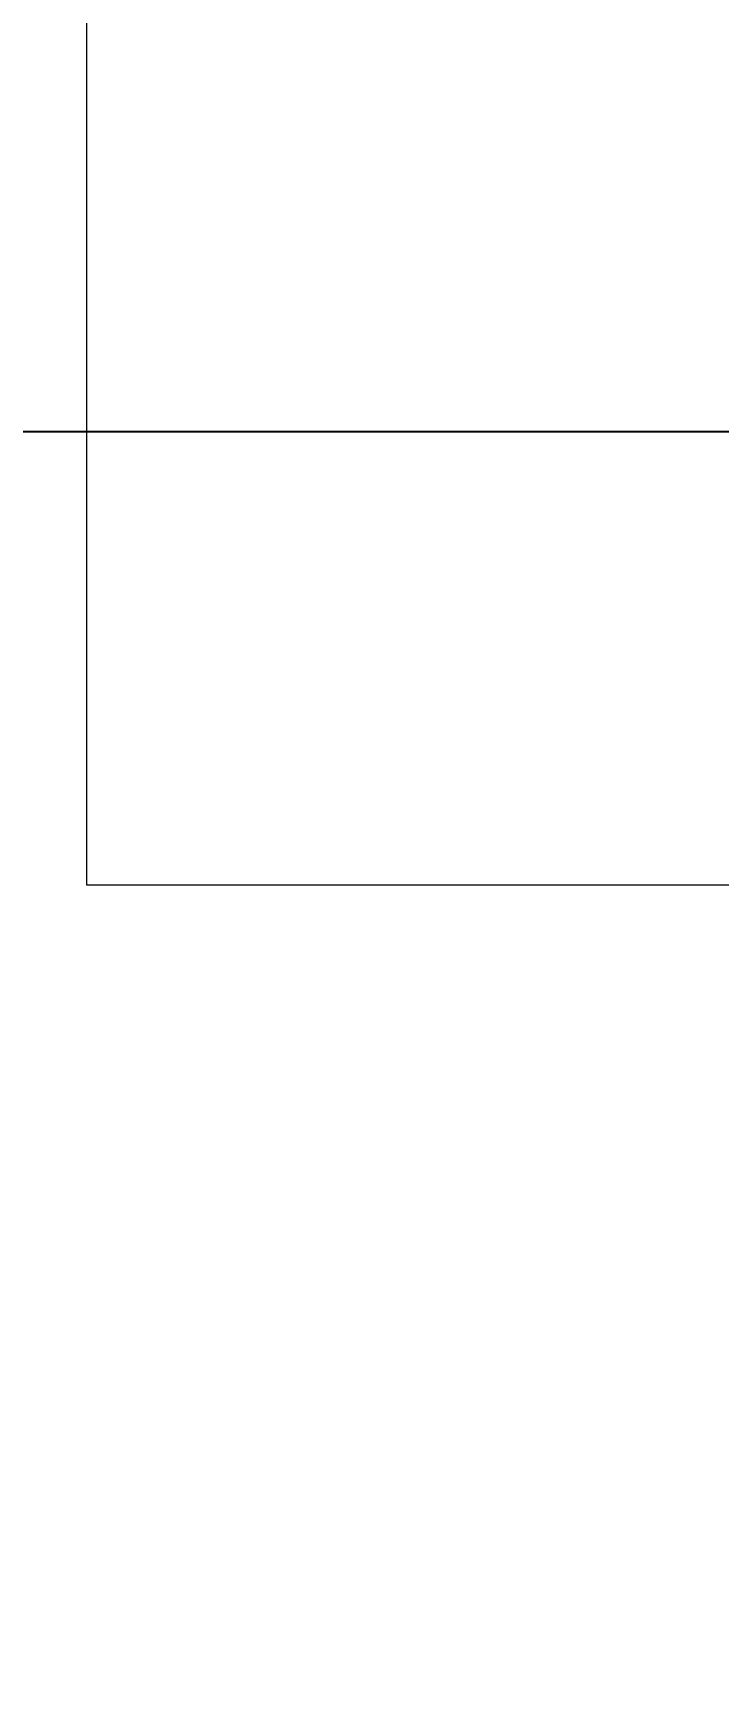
# Model space of a CAD drawing. Header units: inches. Extents: x -12418 to 183584, y -29325 to 19878.
# Drawn here: x 43313.7 to 43479.8, y -4503.8 to -4103.5 of the extents above; entities that cross this region are included whole.
import ezdxf
from ezdxf import colors
from ezdxf.entities.mleader import LeaderData, LeaderLine
from ezdxf.math import Vec2, Vec3

# ---------------------------------------------------------------- set-up
doc = ezdxf.new("R2010")
doc.units = ezdxf.units.IN
doc.header["$LTSCALE"] = 25
doc.header["$MEASUREMENT"] = 0
doc.linetypes.add('DASHDOT', pattern=[25.4, 12.7, -6.35, 0, -6.35])
doc.layers.get('0').update_dxf_attribs({"color": 8})
doc.layers.add('00-Ground Floor$0$False Ceiling', color=251, linetype='Continuous')
for name, color, linetype, lineweight in [('00-Ground Floor$0$LOADING', 253, 'Continuous', 5), ('00-Ground Floor$0$NEW Wall', 166, 'Continuous', 5), ('E-LITE-CLNG-CNDT', 6, 'DASHDOT', 35), ('E-LITE-TEXT', 6, 'Continuous', 25)]:
    doc.layers.add(name, color=color, linetype=linetype, lineweight=lineweight)
doc.styles.add('DC_Elc_Romans', font='elc_romans.shx', dxfattribs={"width": 0.7})

# ---------------------------------------------------------------- blocks, each defined once
blk = doc.blocks.new('*X143')
at = {"color": 0}
for p, q in [((13, 1), (13, 1)), ((13, 1), (13, 1)), ((13, 1), (13, 1)), ((13, 1), (13, 1)), ((13, 1), (13, 1)), ((13, 1), (13, 1)), ((13, 1), (13, 1)), ((13, 1), (13, 1)), ((13, 1), (13, 1)), ((13, 1), (13, 1)), ((13, 1), (13, 1)), ((13, 1), (13, 1)), ((13, 1), (13, 1)), ((13, 1), (13, 1)), ((13, 1), (13, 1)), ((13, 1), (14, 1)), ((13, 1), (14, 1)), ((13, 1), (14, 1)), ((13, 1), (13, 1)), ((13, 1), (13, 1)), ((13, 1), (13, 1)), ((13, 1), (13, 1)), ((13, 1), (13, 1)), ((13, 1), (13, 1)), ((13, 1), (13, 1)), ((13, 1), (13, 1)), ((13, 1), (13, 1)), ((13, 1), (13, 1)), ((13, 1), (13, 1)), ((13, 1), (13, 1)), ((13, 1), (13, 1)), ((13, 1), (13, 1)), ((13, 1), (13, 1)), ((13, 1), (13, 1)), ((13, 1), (13, 1)), ((13, 1), (13, 1)), ((13, 1), (13, 1)), ((13, 1), (13, 1)), ((13, 1), (13, 1)), ((13, 1), (13, 1)), ((13, 1), (13, 1)), ((13, 1), (13, 1)), ((13, 1), (13, 1)), ((13, 1), (13, 1)), ((13, 1), (13, 1)), ((13, 1), (13, 1)), ((13, 1), (13, 1)), ((13, 1), (13, 1)), ((13, 1), (13, 1)), ((13, 1), (13, 1)), ((13, 1), (13, 1)), ((13, 1), (13, 1)), ((13, 1), (13, 1)), ((13, 1), (13, 1)), ((13, 1), (13, 1)), ((13, 1), (13, 1)), ((13, 1), (13, 1)), ((13, 1), (13, 1)), ((13, 1), (13, 1)), ((13, 1), (13, 1)), ((13, 1), (13, 1)), ((13, 1), (13, 1)), ((13, 1), (13, 1)), ((13, 1), (13, 1)), ((13, 1), (13, 1)), ((13, 1), (13, 1)), ((13, 1), (13, 1)), ((13, 1), (13, 1)), ((13, 1), (13, 1)), ((13, 1), (13, 1)), ((13, 1), (13, 1)), ((13, 1), (13, 1)), ((13, 1), (13, 1)), ((13, 1), (13, 1)), ((13, 1), (13, 1)), ((13, 1), (13, 1)), ((13, 1), (13, 1)), ((13, 1), (13, 1)), ((13, 1), (13, 1)), ((13, 1), (13, 1)), ((13, 1), (13, 1)), ((13, 1), (13, 1)), ((13, 1), (13, 1)), ((13, 1), (13, 1)), ((13, 1), (13, 1)), ((13, 1), (13, 1)), ((13, 1), (13, 1)), ((13, 1), (13, 1)), ((13, 1), (13, 1)), ((13, 1), (13, 1)), ((13, 1), (13, 1)), ((13, 1), (13, 1)), ((13, 1), (13, 1)), ((13, 1), (13, 1)), ((13, 1), (13, 1)), ((13, 1), (13, 1)), ((13, 1), (13, 1)), ((13, 1), (13, 1)), ((13, 1), (13, 1)), ((13, 1), (13, 1)), ((13, 1), (13, 1)), ((13, 1), (13, 1)), ((13, 1), (13, 1)), ((13, 1), (13, 1)), ((13, 1), (13, 1)), ((13, 1), (13, 1)), ((13, 1), (13, 1)), ((13, 1), (13, 1)), ((13, 1), (13, 1)), ((13, 1), (13, 1)), ((13, 1), (13, 1)), ((13, 1), (13, 1)), ((13, 1), (13, 1)), ((13, 1), (13, 1)), ((13, 1), (13, 1)), ((13, 1), (13, 1)), ((13, 1), (13, 1)), ((13, 1), (13, 1)), ((13, 1), (13, 1)), ((13, 1), (13, 1)), ((13, 1), (13, 1)), ((13, 1), (13, 1)), ((13, 1), (13, 1)), ((13, 1), (14, 1)), ((13, 0), (13, 0)), ((13, 0), (13, 0)), ((13, 0), (13, 0)), ((13, 0), (13, 0)), ((13, 0), (13, 0)), ((13, 0), (13, 0)), ((13, 0), (13, 0)), ((13, 0), (13, 0)), ((13, 0), (13, 0)), ((13, 0), (13, 0)), ((13, 0), (13, 0)), ((13, 0), (13, 0)), ((13, 0), (13, 0)), ((13, 0), (13, 0)), ((13, 0), (13, 0)), ((13, 0), (13, 0)), ((13, 0), (13, 0)), ((13, 0), (13, 0)), ((13, 0), (13, 0)), ((13, 0), (13, 0)), ((13, 0), (13, 0)), ((13, 0), (13, 0)), ((13, 0), (13, 0)), ((13, 0), (13, 0)), ((13, 0), (13, 0)), ((13, 0), (13, 0)), ((13, 0), (13, 0)), ((13, 0), (13, 0)), ((13, 0), (13, 0)), ((13, 0), (13, 0)), ((13, 0), (13, 0)), ((13, 0), (13, 0)), ((13, 0), (13, 0)), ((13, 0), (13, 0)), ((13, 0), (13, 0)), ((13, 0), (13, 0)), ((13, 0), (13, 0)), ((13, 0), (13, 0)), ((13, 0), (13, 0)), ((13, 0), (13, 0)), ((13, 0), (13, 0)), ((13, 0), (13, 0)), ((13, 0), (13, 0)), ((13, 0), (13, 0)), ((13, 0), (13, 0)), ((13, 0), (13, 0)), ((13, 0), (13, 0)), ((13, 0), (13, 0)), ((13, 0), (14, 0)), ((13, 0), (14, 0)), ((13, 0), (13, 0)), ((13, 0), (14, 0)), ((14, 1), (14, 1)), ((14, 1), (14, 1)), ((14, 1), (14, 1)), ((14, 1), (14, 1)), ((14, 1), (14, 1)), ((14, 1), (14, 1)), ((14, 1), (14, 1)), ((14, 1), (14, 1)), ((14, 1), (14, 1)), ((14, 1), (14, 1)), ((14, 1), (14, 1)), ((14, 1), (14, 1)), ((14, 1), (14, 1)), ((14, 1), (14, 1)), ((14, 1), (14, 1)), ((14, 1), (14, 1)), ((14, 1), (14, 1)), ((14, 1), (14, 1)), ((14, 1), (14, 1)), ((14, 1), (14, 1)), ((14, 1), (14, 1)), ((14, 1), (14, 1)), ((14, 1), (14, 1)), ((14, 1), (14, 1)), ((14, 1), (14, 1)), ((14, 1), (14, 1)), ((14, 1), (14, 1)), ((14, 1), (14, 1)), ((14, 1), (14, 1)), ((14, 1), (14, 1)), ((14, 1), (14, 1)), ((14, 1), (14, 1)), ((14, 1), (14, 1)), ((14, 1), (14, 1)), ((14, 1), (14, 1)), ((14, 1), (14, 1)), ((14, 1), (14, 1)), ((14, 1), (14, 1)), ((14, 1), (14, 1)), ((14, 1), (14, 1)), ((14, 1), (14, 1)), ((14, 1), (14, 1)), ((14, 1), (14, 1)), ((14, 1), (14, 1)), ((14, 1), (14, 1)), ((14, 1), (14, 1)), ((14, 1), (14, 1)), ((14, 1), (14, 1)), ((14, 1), (14, 1)), ((14, 1), (14, 1)), ((14, 1), (14, 1)), ((14, 1), (14, 1)), ((14, 1), (14, 1)), ((14, 1), (14, 1)), ((14, 1), (14, 1)), ((14, 1), (14, 1)), ((14, 1), (14, 1)), ((14, 1), (14, 1)), ((14, 1), (14, 1)), ((14, 1), (14, 1)), ((14, 1), (14, 1)), ((14, 1), (14, 1)), ((14, 1), (14, 1)), ((14, 1), (14, 1)), ((14, 1), (14, 1)), ((14, 1), (14, 1)), ((14, 1), (14, 1)), ((14, 1), (14, 1)), ((14, 1), (14, 1)), ((14, 1), (14, 1)), ((14, 1), (14, 1)), ((14, 1), (14, 1)), ((14, 1), (14, 1)), ((14, 1), (14, 1)), ((14, 1), (14, 1)), ((14, 1), (14, 1)), ((14, 1), (14, 1)), ((14, 1), (14, 1)), ((14, 1), (14, 1)), ((14, 1), (14, 1)), ((14, 1), (14, 1)), ((14, 1), (14, 1)), ((14, 1), (14, 1)), ((14, 1), (14, 1)), ((14, 1), (14, 1)), ((14, 1), (14, 1)), ((14, 1), (14, 1)), ((14, 1), (14, 1)), ((14, 1), (14, 1)), ((14, 1), (14, 1)), ((14, 1), (14, 1)), ((14, 1), (14, 1)), ((14, 1), (14, 1)), ((14, 1), (14, 1)), ((14, 0), (14, 0)), ((14, 0), (14, 0)), ((14, 0), (14, 0)), ((14, 0), (14, 0)), ((14, 0), (14, 0)), ((14, 0), (14, 0)), ((14, 0), (14, 0)), ((14, 0), (14, 0)), ((14, 0), (14, 0)), ((14, 0), (14, 0)), ((14, 0), (14, 0)), ((14, 0), (14, 0)), ((14, 0), (14, 0)), ((14, 0), (14, 0)), ((14, 0), (14, 0)), ((14, 0), (14, 0)), ((14, 0), (14, 0)), ((14, 0), (14, 0)), ((14, 0), (14, 0)), ((14, 0), (14, 0)), ((14, 0), (14, 0)), ((14, 0), (14, 0)), ((14, 0), (14, 0)), ((14, 0), (14, 0)), ((14, 0), (14, 0)), ((14, 0), (14, 0)), ((14, 0), (14, 0)), ((14, 0), (14, 0)), ((14, 0), (14, 0)), ((14, 0), (14, 0)), ((14, 0), (14, 0)), ((14, 0), (14, 0)), ((14, 0), (14, 0)), ((14, 0), (14, 0)), ((14, 0), (14, 0)), ((14, 0), (14, 0)), ((14, 0), (14, 0)), ((14, 0), (14, 0)), ((14, 0), (14, 0)), ((14, 0), (14, 0)), ((14, 0), (14, 0)), ((14, 0), (14, 0)), ((14, 0), (14, 0)), ((14, 0), (14, 0)), ((14, 0), (14, 0)), ((14, 0), (14, 0)), ((14, 0), (14, 0)), ((14, 0), (14, 0)), ((13, 0), (13, 0)), ((13, 0), (14, 0)), ((13, 0), (13, 0)), ((13, 0), (14, 0)), ((13, 0), (13, 0)), ((13, 0), (14, 0)), ((13, 0), (13, 0)), ((13, 0), (13, 0)), ((13, 0), (13, 0)), ((13, 0), (13, 0)), ((13, 0), (14, 0)), ((13, 0), (13, 0)), ((13, 0), (14, 0)), ((13, 0), (13, 0)), ((13, 0), (14, 0)), ((13, 0), (13, 0)), ((13, 0), (14, 0)), ((13, 0), (13, 0)), ((13, 0), (14, 0)), ((13, 0), (13, 0)), ((13, 0), (14, 0)), ((13, 0), (13, 0)), ((13, 0), (14, 0)), ((13, 0), (13, 0)), ((13, 0), (13, 0)), ((13, 0), (13, 0)), ((13, 0), (14, 0)), ((13, 0), (13, 0)), ((13, 0), (14, 0)), ((13, 0), (13, 0)), ((13, 0), (14, 0)), ((13, 0), (13, 0)), ((13, 0), (14, 0)), ((13, 0), (13, 0)), ((13, 0), (13, 0)), ((13, 0), (13, 0)), ((13, 0), (13, 0)), ((13, 0), (13, 0)), ((13, 0), (13, 0)), ((13, 0), (13, 0)), ((13, 0), (13, 0)), ((13, 0), (13, 0)), ((13, 0), (13, 0)), ((13, 0), (13, 0)), ((13, 0), (13, 0)), ((13, 0), (13, 0)), ((13, 0), (13, 0)), ((13, 0), (13, 0)), ((13, 0), (13, 0)), ((13, 0), (13, 0)), ((13, 0), (13, 0)), ((13, 0), (13, 0)), ((13, 0), (13, 0)), ((13, 0), (13, 0)), ((13, 0), (13, 0)), ((13, 0), (13, 0)), ((13, 0), (13, 0)), ((13, 0), (13, 0)), ((13, 0), (13, 0)), ((13, 0), (13, 0)), ((13, 0), (13, 0)), ((13, 0), (13, 0)), ((13, 0), (13, 0)), ((13, 0), (13, 0)), ((13, -1), (13, -1)), ((13, -1), (13, -1)), ((13, -1), (13, -1)), ((13, -1), (13, -1)), ((13, -1), (13, -1)), ((13, -1), (14, -1)), ((13, -1), (13, -1)), ((14, 0), (14, 0)), ((14, 0), (14, 0)), ((14, 0), (14, 0)), ((14, 0), (14, 0)), ((14, 0), (14, 0)), ((14, 0), (14, 0)), ((14, 0), (14, 0)), ((14, 0), (14, 0)), ((14, 0), (14, 0)), ((14, 0), (14, 0)), ((14, 0), (14, 0)), ((14, 0), (14, 0)), ((14, 0), (14, 0)), ((14, 0), (14, 0)), ((14, 0), (14, 0)), ((13, 0), (14, 0)), ((14, 0), (14, 0)), ((14, 0), (14, 0)), ((14, 0), (14, 0)), ((14, 0), (14, 0)), ((14, 0), (14, 0)), ((14, 0), (14, 0)), ((14, 0), (14, 0)), ((14, 0), (14, 0)), ((14, 0), (14, 0)), ((14, 0), (14, 0)), ((14, 0), (14, 0)), ((14, 0), (14, 0)), ((14, 0), (14, 0)), ((14, 0), (14, 0)), ((14, 0), (14, 0)), ((14, 0), (14, 0)), ((14, 0), (14, 0)), ((14, 0), (14, 0)), ((14, 0), (14, 0)), ((14, 0), (14, 0)), ((14, 0), (14, 0)), ((14, 0), (14, 0)), ((14, 0), (14, 0)), ((14, 0), (14, 0)), ((14, 0), (14, 0)), ((14, 0), (14, 0)), ((14, 0), (14, 0)), ((14, 0), (14, 0)), ((14, 0), (14, 0)), ((14, 0), (14, 0)), ((14, 0), (14, 0)), ((14, 0), (14, 0)), ((14, 0), (14, 0)), ((14, 0), (14, 0)), ((14, -1), (14, -1)), ((14, -1), (14, -1)), ((14, -1), (14, -1)), ((14, -1), (14, -1)), ((14, -1), (14, -1))]:
    blk.add_line(p, q, dxfattribs=at)
blk = doc.blocks.new('*X142')
at = {"color": 0}
for p, q in [((5, 3), (5, 3)), ((5, 3), (5, 3)), ((5, 3), (5, 3)), ((5, 3), (5, 3)), ((5, 3), (5, 3)), ((5, 3), (5, 3)), ((5, 3), (5, 3)), ((5, 3), (5, 3)), ((5, 3), (5, 3)), ((5, 3), (5, 3)), ((5, 3), (5, 3)), ((5, 3), (5, 3)), ((5, 3), (5, 3)), ((5, 3), (5, 3)), ((5, 3), (5, 3)), ((5, 3), (5, 3)), ((5, 3), (5, 3)), ((5, 3), (5, 3)), ((5, 3), (5, 3)), ((5, 3), (5, 3)), ((5, 3), (5, 3)), ((5, 3), (5, 3)), ((5, 3), (5, 3)), ((5, 3), (5, 3)), ((5, 3), (5, 3)), ((5, 3), (5, 3)), ((5, 3), (5, 3)), ((5, 3), (5, 3)), ((5, 3), (5, 3)), ((5, 3), (5, 3)), ((5, 3), (5, 3)), ((5, 3), (5, 3)), ((5, 3), (5, 3)), ((5, 3), (5, 3)), ((5, 3), (5, 3)), ((5, 3), (5, 3)), ((5, 3), (5, 3)), ((5, 3), (5, 3)), ((5, 3), (5, 3)), ((5, 3), (5, 3)), ((5, 3), (5, 3)), ((5, 3), (5, 3)), ((5, 3), (5, 3)), ((5, 3), (5, 3)), ((5, 3), (5, 3)), ((5, 3), (5, 3)), ((5, 3), (5, 3)), ((5, 3), (5, 3)), ((5, 3), (5, 3)), ((5, 3), (5, 3)), ((5, 3), (5, 3)), ((5, 3), (5, 3)), ((5, 3), (5, 3)), ((5, 3), (5, 3)), ((5, 3), (5, 3)), ((5, 3), (5, 3)), ((5, 3), (5, 3)), ((5, 3), (5, 3)), ((5, 3), (5, 3)), ((5, 3), (5, 3)), ((5, 3), (5, 3)), ((5, 3), (5, 3)), ((5, 3), (5, 3)), ((5, 3), (5, 3)), ((5, 3), (5, 3)), ((5, 3), (5, 3)), ((6, 3), (5, 3)), ((5, 3), (5, 3)), ((6, 3), (5, 3)), ((5, 3), (5, 3)), ((6, 3), (5, 3)), ((5, 3), (5, 3)), ((6, 3), (5, 3)), ((5, 3), (5, 3)), ((5, 3), (5, 3)), ((5, 3), (5, 3)), ((5, 3), (5, 3)), ((5, 3), (5, 3)), ((5, 3), (5, 3)), ((5, 3), (5, 3)), ((5, 3), (5, 3)), ((5, 3), (5, 3)), ((5, 3), (5, 3)), ((5, 3), (5, 3)), ((5, 3), (5, 3)), ((5, 3), (5, 3)), ((5, 3), (5, 3)), ((5, 3), (5, 3)), ((5, 3), (5, 3)), ((5, 3), (5, 3)), ((5, 3), (5, 3)), ((5, 3), (5, 3)), ((5, 3), (5, 3)), ((5, 3), (5, 3)), ((5, 3), (5, 3)), ((5, 3), (5, 3)), ((6, 3), (6, 3)), ((6, 3), (6, 3)), ((6, 3), (6, 3)), ((6, 3), (6, 3)), ((6, 3), (6, 3)), ((6, 3), (6, 3)), ((6, 3), (6, 3)), ((6, 3), (6, 3)), ((6, 3), (6, 3)), ((6, 3), (6, 3)), ((6, 3), (6, 3)), ((6, 3), (6, 3)), ((6, 3), (6, 3)), ((6, 3), (6, 3)), ((6, 3), (6, 3)), ((6, 3), (6, 3)), ((6, 3), (6, 3)), ((6, 3), (6, 3)), ((6, 3), (6, 3)), ((6, 3), (6, 3)), ((6, 3), (6, 3)), ((6, 3), (6, 3)), ((6, 3), (6, 3)), ((6, 3), (6, 3)), ((6, 3), (6, 3)), ((6, 3), (6, 3)), ((6, 3), (6, 3)), ((6, 3), (6, 3)), ((6, 3), (6, 3)), ((6, 3), (6, 3)), ((6, 3), (6, 3)), ((6, 3), (6, 3)), ((6, 3), (6, 3)), ((6, 3), (6, 3)), ((6, 3), (6, 3)), ((6, 3), (6, 3)), ((6, 3), (6, 3)), ((6, 3), (6, 3)), ((6, 3), (6, 3)), ((6, 3), (6, 3)), ((6, 3), (6, 3)), ((6, 3), (6, 3)), ((6, 3), (6, 3)), ((6, 3), (6, 3)), ((6, 3), (6, 3)), ((6, 3), (6, 3)), ((6, 3), (6, 3)), ((6, 3), (6, 3)), ((6, 3), (6, 3)), ((6, 3), (6, 3)), ((6, 3), (6, 3)), ((6, 3), (6, 3)), ((6, 3), (6, 3)), ((6, 3), (6, 3)), ((6, 3), (6, 3)), ((6, 3), (6, 3)), ((6, 3), (6, 3)), ((6, 3), (6, 3)), ((6, 3), (6, 3)), ((6, 3), (6, 3)), ((6, 3), (6, 3)), ((6, 3), (6, 3)), ((6, 3), (6, 3)), ((6, 3), (6, 3)), ((6, 3), (6, 3)), ((6, 3), (6, 3)), ((6, 3), (6, 3)), ((6, 3), (6, 3)), ((6, 3), (6, 3)), ((6, 3), (6, 3)), ((6, 3), (6, 3)), ((6, 3), (6, 3)), ((6, 3), (6, 3)), ((6, 3), (6, 3)), ((6, 3), (6, 3)), ((6, 3), (6, 3)), ((6, 3), (6, 3)), ((6, 3), (6, 3)), ((6, 3), (6, 3)), ((6, 3), (6, 3)), ((6, 3), (6, 3)), ((6, 3), (6, 3)), ((6, 3), (6, 3)), ((6, 3), (6, 3)), ((6, 3), (6, 3)), ((6, 3), (6, 3)), ((6, 3), (6, 3)), ((6, 3), (6, 3)), ((6, 3), (6, 3)), ((6, 3), (6, 3)), ((6, 3), (6, 3)), ((6, 3), (6, 3)), ((6, 3), (6, 3)), ((6, 3), (6, 3)), ((6, 3), (6, 3)), ((6, 3), (6, 3)), ((6, 3), (6, 3)), ((6, 3), (6, 3)), ((6, 3), (6, 3)), ((6, 3), (6, 3)), ((6, 3), (6, 3)), ((6, 3), (6, 3)), ((6, 3), (6, 3)), ((6, 3), (6, 3)), ((6, 3), (6, 3)), ((6, 3), (6, 3)), ((6, 3), (6, 3)), ((6, 3), (6, 3)), ((6, 3), (6, 3)), ((6, 3), (6, 3)), ((6, 3), (6, 3)), ((6, 3), (6, 3)), ((6, 3), (6, 3)), ((6, 3), (6, 3)), ((6, 3), (6, 3)), ((6, 3), (6, 3)), ((6, 3), (6, 3)), ((6, 3), (6, 3)), ((6, 3), (6, 3)), ((6, 3), (6, 3)), ((6, 3), (6, 3)), ((6, 3), (6, 3)), ((6, 3), (6, 3)), ((6, 3), (6, 3)), ((6, 3), (6, 3)), ((6, 3), (6, 3)), ((6, 3), (6, 3)), ((6, 3), (6, 3)), ((6, 3), (6, 3)), ((6, 3), (6, 3)), ((6, 3), (6, 3)), ((6, 3), (6, 3)), ((6, 3), (6, 3)), ((6, 3), (6, 3)), ((6, 3), (6, 3)), ((6, 3), (6, 3)), ((6, 3), (6, 3)), ((6, 3), (6, 3)), ((6, 3), (6, 3)), ((6, 3), (6, 3)), ((6, 3), (6, 3)), ((6, 3), (6, 3)), ((6, 3), (6, 3)), ((6, 3), (6, 3)), ((6, 3), (6, 3)), ((6, 3), (6, 3)), ((6, 3), (6, 3)), ((6, 3), (6, 3)), ((6, 3), (6, 3)), ((6, 3), (6, 3)), ((6, 3), (6, 3)), ((6, 3), (6, 3)), ((6, 3), (6, 3)), ((6, 3), (6, 3)), ((6, 3), (6, 3)), ((6, 3), (6, 3)), ((6, 3), (6, 3)), ((6, 3), (6, 3)), ((6, 3), (6, 3)), ((6, 3), (6, 3)), ((6, 3), (6, 3)), ((6, 3), (6, 3)), ((6, 3), (6, 3)), ((6, 3), (6, 3)), ((6, 3), (6, 3)), ((6, 3), (6, 3)), ((6, 3), (6, 3)), ((6, 3), (6, 3)), ((6, 3), (6, 3)), ((6, 3), (6, 3)), ((6, 3), (6, 3)), ((6, 3), (6, 3)), ((6, 3), (6, 3)), ((6, 3), (6, 3)), ((6, 3), (6, 3)), ((6, 3), (6, 3)), ((6, 3), (6, 3)), ((6, 3), (6, 3)), ((6, 3), (6, 3)), ((6, 3), (6, 3)), ((6, 3), (6, 3)), ((6, 3), (6, 3)), ((6, 3), (6, 3)), ((6, 3), (6, 3)), ((6, 3), (6, 3)), ((6, 3), (6, 3)), ((6, 3), (6, 3)), ((6, 3), (6, 3)), ((6, 3), (6, 3)), ((6, 3), (6, 3)), ((6, 3), (6, 3)), ((6, 3), (6, 3)), ((6, 3), (6, 3)), ((6, 3), (6, 3)), ((6, 3), (6, 3)), ((6, 3), (6, 3)), ((6, 3), (6, 3)), ((6, 3), (6, 3)), ((6, 3), (6, 3)), ((6, 3), (6, 3)), ((6, 3), (6, 3)), ((6, 3), (6, 3)), ((6, 3), (6, 3)), ((6, 3), (6, 3)), ((6, 3), (5, 3)), ((6, 3), (5, 3)), ((6, 3), (5, 3)), ((6, 3), (5, 3)), ((6, 3), (5, 3)), ((6, 3), (6, 3)), ((6, 3), (6, 3)), ((6, 3), (6, 3)), ((6, 3), (6, 3)), ((6, 3), (6, 3)), ((6, 3), (6, 3)), ((6, 3), (6, 3)), ((6, 3), (6, 3)), ((6, 3), (6, 3)), ((6, 3), (6, 3)), ((6, 3), (6, 3)), ((6, 3), (6, 3)), ((6, 3), (6, 3)), ((6, 3), (6, 3)), ((6, 3), (6, 3)), ((6, 3), (6, 3)), ((6, 3), (6, 3)), ((6, 3), (6, 3)), ((6, 3), (6, 3)), ((6, 3), (6, 3)), ((6, 3), (6, 3)), ((6, 3), (6, 3)), ((6, 3), (6, 3)), ((6, 3), (6, 3)), ((6, 3), (6, 3)), ((6, 3), (6, 3)), ((6, 3), (6, 3)), ((6, 3), (6, 3)), ((6, 3), (6, 3)), ((6, 3), (6, 3)), ((6, 3), (6, 3)), ((6, 3), (6, 3)), ((6, 3), (6, 3)), ((6, 3), (6, 3)), ((6, 3), (6, 3)), ((6, 3), (6, 3)), ((6, 3), (6, 3)), ((6, 3), (6, 3)), ((6, 3), (6, 3)), ((6, 3), (6, 3)), ((6, 3), (6, 3)), ((6, 3), (6, 3)), ((6, 3), (6, 3)), ((6, 3), (6, 3)), ((6, 3), (6, 3)), ((6, 3), (6, 3)), ((6, 3), (6, 3)), ((6, 3), (6, 3)), ((6, 3), (6, 3)), ((6, 3), (6, 3)), ((6, 3), (6, 3)), ((6, 3), (6, 3)), ((6, 3), (6, 3)), ((6, 3), (6, 3)), ((6, 3), (6, 3)), ((6, 3), (6, 3)), ((6, 3), (6, 3)), ((6, 3), (6, 3)), ((6, 3), (6, 3)), ((6, 3), (6, 3)), ((6, 3), (6, 3)), ((6, 3), (6, 3)), ((6, 3), (6, 3)), ((6, 3), (6, 3)), ((6, 3), (6, 3)), ((6, 3), (6, 3)), ((6, 3), (6, 3)), ((6, 3), (6, 3)), ((6, 3), (6, 3)), ((6, 3), (6, 3)), ((6, 3), (6, 3)), ((6, 3), (6, 3)), ((6, 3), (6, 3)), ((6, 3), (6, 3)), ((6, 3), (6, 3)), ((6, 3), (6, 3)), ((6, 3), (6, 3)), ((6, 3), (6, 3)), ((6, 3), (6, 3)), ((6, 3), (6, 3)), ((6, 3), (6, 3)), ((6, 3), (6, 3)), ((6, 3), (6, 3)), ((6, 3), (6, 3)), ((6, 3), (6, 3)), ((6, 3), (6, 3)), ((6, 3), (6, 3)), ((6, 3), (6, 3)), ((6, 3), (6, 3)), ((6, 3), (6, 3)), ((6, 3), (6, 3)), ((6, 3), (6, 3)), ((6, 3), (6, 3)), ((6, 3), (6, 3)), ((6, 3), (6, 3)), ((6, 3), (6, 3)), ((6, 3), (6, 3)), ((6, 3), (6, 3)), ((6, 3), (6, 3)), ((6, 3), (6, 3)), ((6, 3), (6, 3)), ((6, 3), (6, 3)), ((6, 3), (6, 3)), ((6, 3), (6, 3)), ((6, 3), (6, 3)), ((6, 3), (6, 3)), ((6, 3), (6, 3)), ((6, 3), (6, 3)), ((6, 3), (6, 3)), ((6, 3), (6, 3)), ((6, 3), (6, 3)), ((6, 3), (6, 3)), ((6, 3), (6, 3)), ((6, 3), (6, 3)), ((6, 3), (6, 3)), ((6, 3), (6, 3)), ((6, 3), (6, 3)), ((6, 3), (6, 3)), ((6, 3), (6, 3)), ((6, 3), (6, 3)), ((6, 3), (6, 3)), ((6, 3), (6, 3)), ((6, 3), (6, 3)), ((6, 3), (6, 3)), ((6, 3), (6, 3)), ((6, 3), (6, 3)), ((6, 3), (6, 3)), ((6, 3), (6, 3)), ((6, 3), (6, 3)), ((6, 3), (6, 3)), ((6, 3), (6, 3)), ((6, 3), (6, 3)), ((6, 3), (6, 3)), ((6, 3), (6, 3)), ((6, 3), (6, 3)), ((6, 3), (6, 3)), ((6, 3), (6, 3)), ((6, 3), (6, 3)), ((6, 3), (6, 3)), ((6, 3), (6, 3)), ((6, 3), (6, 3)), ((6, 3), (6, 3)), ((6, 3), (6, 3)), ((6, 3), (6, 3)), ((6, 3), (6, 3)), ((6, 3), (6, 3)), ((6, 3), (6, 3)), ((6, 3), (6, 3)), ((6, 3), (6, 3)), ((6, 3), (6, 3)), ((6, 3), (6, 3)), ((6, 3), (6, 3)), ((6, 3), (6, 3)), ((6, 3), (6, 3)), ((6, 3), (6, 3)), ((6, 3), (6, 3)), ((6, 3), (6, 3)), ((6, 3), (6, 3)), ((6, 3), (6, 3)), ((6, 3), (6, 3)), ((6, 3), (6, 3)), ((6, 3), (6, 3)), ((6, 3), (6, 3)), ((6, 3), (6, 3)), ((6, 3), (6, 3)), ((6, 3), (6, 3)), ((6, 3), (6, 3)), ((6, 3), (6, 3)), ((6, 3), (6, 3)), ((6, 3), (6, 3)), ((6, 3), (6, 3)), ((6, 3), (6, 3)), ((6, 3), (6, 3)), ((6, 3), (6, 3)), ((6, 3), (6, 3)), ((6, 3), (6, 3)), ((6, 3), (6, 3)), ((6, 3), (6, 3)), ((6, 3), (6, 3)), ((6, 3), (6, 3)), ((6, 3), (6, 3)), ((6, 3), (6, 3)), ((6, 3), (6, 3)), ((6, 3), (6, 3)), ((6, 3), (6, 3)), ((6, 3), (6, 3)), ((6, 3), (6, 3)), ((6, 3), (6, 3)), ((6, 3), (6, 3)), ((6, 3), (6, 3)), ((6, 3), (6, 3)), ((6, 3), (6, 3)), ((6, 3), (6, 3)), ((6, 3), (6, 3)), ((6, 3), (6, 3)), ((6, 3), (6, 3)), ((6, 3), (6, 3)), ((6, 3), (6, 3)), ((6, 3), (6, 3)), ((6, 3), (6, 3)), ((6, 3), (6, 3)), ((6, 3), (6, 3)), ((6, 3), (6, 3)), ((6, 3), (6, 3)), ((6, 3), (6, 3)), ((6, 3), (6, 3)), ((6, 3), (6, 3)), ((6, 3), (6, 3)), ((6, 3), (6, 3)), ((6, 3), (6, 3)), ((6, 3), (6, 3)), ((6, 3), (6, 3)), ((6, 3), (6, 3)), ((6, 3), (6, 3)), ((6, 3), (6, 3)), ((6, 3), (6, 3)), ((6, 3), (6, 3)), ((6, 3), (6, 3)), ((6, 3), (6, 3)), ((6, 3), (6, 3)), ((6, 3), (6, 3)), ((6, 3), (6, 3)), ((6, 3), (6, 3)), ((6, 3), (6, 3)), ((6, 3), (6, 3)), ((6, 3), (6, 3)), ((6, 3), (6, 3)), ((6, 3), (6, 3)), ((6, 3), (6, 3)), ((6, 3), (6, 3)), ((6, 3), (6, 3)), ((6, 3), (6, 3)), ((6, 3), (6, 3)), ((6, 3), (6, 3)), ((6, 3), (6, 3)), ((6, 3), (6, 3)), ((6, 3), (6, 3)), ((6, 3), (6, 3)), ((6, 3), (6, 3)), ((6, 3), (6, 3)), ((6, 3), (6, 3)), ((6, 3), (6, 3)), ((6, 3), (6, 3)), ((6, 3), (6, 3)), ((6, 3), (6, 3)), ((6, 3), (6, 3)), ((6, 3), (6, 3)), ((6, 3), (6, 3)), ((6, 3), (6, 3)), ((6, 3), (6, 3)), ((6, 3), (6, 3)), ((6, 3), (6, 3)), ((6, 3), (6, 3)), ((6, 3), (6, 3)), ((6, 3), (6, 3)), ((6, 3), (6, 3)), ((6, 3), (6, 3)), ((6, 3), (6, 3)), ((6, 3), (6, 3)), ((6, 3), (6, 3)), ((6, 3), (6, 3)), ((6, 3), (6, 3)), ((6, 3), (6, 3)), ((6, 3), (6, 3)), ((6, 3), (6, 3)), ((6, 3), (6, 3)), ((6, 3), (6, 3)), ((6, 3), (6, 3)), ((6, 3), (6, 3)), ((6, 3), (6, 3)), ((6, 3), (6, 3)), ((6, 3), (6, 3)), ((6, 3), (6, 3)), ((6, 3), (6, 3)), ((6, 3), (6, 3)), ((6, 3), (6, 3)), ((6, 3), (6, 3)), ((6, 3), (6, 3)), ((6, 3), (6, 3)), ((6, 3), (6, 3)), ((6, 3), (6, 3)), ((6, 3), (6, 3)), ((6, 3), (6, 3)), ((6, 3), (6, 3)), ((6, 3), (6, 3)), ((6, 3), (6, 3)), ((6, 3), (6, 3)), ((6, 3), (6, 3)), ((6, 3), (6, 3)), ((6, 3), (6, 3)), ((6, 3), (6, 3)), ((6, 3), (6, 3)), ((6, 3), (6, 3)), ((6, 3), (6, 3)), ((6, 3), (6, 3)), ((6, 3), (6, 3)), ((6, 3), (6, 3)), ((6, 3), (6, 3)), ((6, 3), (6, 3)), ((6, 3), (6, 3)), ((6, 3), (6, 3)), ((6, 3), (6, 3)), ((6, 3), (6, 3)), ((6, 3), (6, 3)), ((6, 3), (6, 3)), ((6, 3), (6, 3)), ((6, 3), (6, 3)), ((6, 3), (6, 3)), ((6, 3), (6, 3)), ((6, 3), (6, 3)), ((6, 3), (6, 3)), ((6, 3), (6, 3)), ((6, 3), (6, 3)), ((6, 3), (6, 3)), ((6, 3), (6, 3)), ((6, 3), (6, 3)), ((6, 3), (6, 3))]:
    blk.add_line(p, q, dxfattribs=at)
blk = doc.blocks.new('00-Ground Floor$0$GF21043-P')
at = {"color": 0}
for p, q in [((0.8, 0.75), (-0.8, 0.75)), ((0.8, 0), (0.8, 0.75))]:
    blk.add_line(p, q, dxfattribs=at)
for points in [[(0.8, 0.75), (0.8, 0.75), (0.8, 0.75), (0.8, 0.75), (0.8, 0.75), (0.8, 0.75), (0.8, 0.75), (0.8, 0.75), (0.8, 0.75), (0.8, 0.75), (0.8, 0.75), (0.8, 0.75), (0.8, 0.75), (0.8, 0.75), (0.8, 0.75), (0.8, 0.75), (0.8, 0.75), (0.8, 0.75), (0.8, 0.75), (0.8, 0.75), (0.8, 0.75), (0.8, 0.75), (0.8, 0.75), (0.8, 0.75), (0.8, 0.75), (0.8, 0.75), (0.8, 0.75), (0.8, 0.75), (0.8, 0.75), (0.8, 0.75), (0.8, 0.75), (0.8, 0.75), (0.8, 0.75), (0.8, 0.75), (0.8, 0.75), (0.8, 0.75), (0.8, 0.75), (0.8, 0.75), (0.8, 0.75), (0.8, 0.75), (0.8, 0.75), (0.8, 0.75), (0.8, 0.75), (0.8, 0.75), (0.8, 0.75), (0.8, 0.75), (0.8, 0.75), (0.8, 0.75), (0.8, 0.75), (0.8, 0.75), (0.8, 0.75), (0.8, 0.75), (0.8, 0.75), (0.8, 0.75), (0.8, 0.75), (0.8, 0.75), (0.8, 0.75), (0.8, 0.75), (0.8, 0.75), (0.8, 0.75), (0.8, 0.75), (0.8, 0.75), (0.8, 0.75), (0.8, 0.75), (0.8, 0.75), (0.8, 0.75), (0.8, 0.75), (0.8, 0.75), (0.8, 0.75), (0.8, 0.75), (0.8, 0.75), (0.8, 0.75), (0.8, 0.75), (0.8, 0.75), (0.8, 0.75), (0.8, 0.75), (0.8, 0.75), (0.8, 0.75), (0.8, 0.75), (0.8, 0.75), (0.8, 0.75), (0.8, 0.75), (0.8, 0.75), (0.8, 0.75), (0.8, 0.75), (0.8, 0.75), (0.8, 0.75), (0.8, 0.75), (0.8, 0.75), (0.8, 0.75), (0.8, 0.75), (0.8, 0.75), (0.8, 0.75), (0.8, 0.75), (0.8, 0.75), (0.8, 0.75), (0.8, 0.75), (0.8, 0.75), (0.8, 0.75), (0.8, 0.75), (0.8, 0.75), (0.8, 0.75), (0.8, 0.75), (0.8, 0.75), (0.8, 0.75), (0.8, 0.75), (0.8, 0.75), (0.8, 0.75), (0.8, 0.75), (0.8, 0.75), (0.8, 0.75), (0.8, 0.75), (0.8, 0.75), (0.8, 0.75), (0.8, 0.75), (0.8, 0.75), (0.8, 0.75), (0.8, 0.75), (0.8, 0.75), (0.8, 0.75), (0.8, 0.75), (0.8, 0.75), (0.8, 0.75), (0.8, 0.75), (0.8, 0.75), (0.8, 0.75), (0.8, 0.75), (0.8, 0.75), (0.8, 0.75), (0.8, 0.75), (0.8, 0.75), (0.8, 0.75), (0.8, 0.75), (0.8, 0.75), (0.8, 0.75), (0.8, 0.75), (0.8, 0.75), (0.8, 0.75), (0.8, 0.75), (0.8, 0.75), (0.8, 0.75), (0.8, 0.75), (0.8, 0.75), (0.8, 0.75), (0.8, 0.75), (0.8, 0.75), (0.8, 0.75), (0.8, 0.75), (0.8, 0.75), (0.8, 0.75), (0.8, 0.75), (0.8, 0.75), (0.8, 0.75), (0.8, 0.75), (0.8, 0.75), (0.8, 0.75), (0.8, 0.75), (0.8, 0.75), (0.8, 0.75), (0.8, 0.75), (0.8, 0.75), (0.8, 0.75), (0.8, 0.75), (0.8, 0.75), (0.8, 0.75), (0.8, 0.75), (0.8, 0.75), (0.8, 0.75), (0.8, 0.75), (0.8, 0.75), (0.8, 0.75), (0.8, 0.75), (0.8, 0.75), (0.8, 0.75), (0.8, 0.75), (0.8, 0.75), (0.8, 0.75), (0.8, 0.75), (0.8, 0.75), (0.8, 0.75), (0.8, 0.75), (0.8, 0.75), (0.8, 0.75), (0.8, 0.75), (0.8, 0.75), (0.8, 0.75), (0.8, 0.75), (0.8, 0.75), (0.8, 0.75), (0.8, 0.75), (0.8, 0.75), (0.8, 0.75), (0.8, 0.75), (0.8, 0.75), (0.8, 0.75), (0.8, 0.75), (0.8, 0.75), (0.8, 0.75), (0.8, 0.75), (0.8, 0.75), (0.8, 0.75), (0.8, 0.75), (0.8, 0.75), (0.8, 0.75), (0.8, 0.75), (0.8, 0.75), (0.8, 0.75), (0.8, 0.75), (0.8, 0.75), (0.8, 0.75), (0.8, 0.75), (0.8, 0.75), (0.8, 0.75), (0.8, 0.75), (0.8, 0.75), (0.8, 0.75), (0.8, 0.75), (0.8, 0.75), (0.8, 0.75), (0.8, 0.75), (0.8, 0.75), (0.8, 0.75), (0.8, 0.75), (0.8, 0.75), (0.8, 0.75), (0.8, 0.75), (0.8, 0.75), (0.8, 0.75), (0.8, 0.75), (0.8, 0.75), (0.8, 0.75), (0.8, 0.75), (0.8, 0.75), (0.8, 0.75), (0.8, 0.75), (0.8, 0.75), (0.8, 0.75), (0.8, 0.75), (0.8, 0.75), (0.8, 0.75), (0.8, 0.75), (0.8, 0.75), (0.8, 0.75), (0.8, 0.75), (0.8, 0.75), (0.8, 0.75), (0.8, 0.75), (0.8, 0.75), (0.8, 0.75), (0.8, 0.75), (0.8, 0.75), (0.8, 0.75), (0.8, 0.75), (0.8, 0.75), (0.8, 0.75), (0.8, 0.75), (0.8, 0.75), (0.8, 0.75), (0.8, 0.75), (0.8, 0.75), (0.8, 0.75), (0.8, 0.75), (0.8, 0.75), (0.8, 0.75), (0.8, 0.75), (0.8, 0.75), (0.8, 0.75), (0.8, 0.75), (0.8, 0.75), (0.8, 0.75), (0.8, 0.75), (0.8, 0.75), (0.8, 0.75), (0.8, 0.75), (0.8, 0.75), (0.8, 0.75), (0.8, 0.75)], [(0.8, 0.75), (0.8, 0.75), (0.8, 0.75), (0.8, 0.75), (0.8, 0.75), (0.8, 0.75), (0.8, 0.75), (0.8, 0.75), (0.8, 0.75), (0.8, 0.75), (0.8, 0.75), (0.8, 0.75), (0.8, 0.75), (0.8, 0.75), (0.8, 0.75), (0.8, 0.75), (0.8, 0.75), (0.8, 0.75), (0.8, 0.75), (0.8, 0.75), (0.8, 0.75), (0.8, 0.75), (0.8, 0.75), (0.8, 0.75), (0.8, 0.75), (0.8, 0.75), (0.8, 0.75), (0.8, 0.75), (0.8, 0.75), (0.8, 0.75), (0.8, 0.75), (0.8, 0.75), (0.8, 0.75), (0.8, 0.75), (0.8, 0.75), (0.8, 0.75), (0.8, 0.75), (0.8, 0.75), (0.8, 0.75), (0.8, 0.75), (0.8, 0.75), (0.8, 0.75), (0.8, 0.75), (0.8, 0.75), (0.8, 0.75), (0.8, 0.75), (0.8, 0.75), (0.8, 0.75), (0.8, 0.75), (0.8, 0.75), (0.8, 0.75), (0.8, 0.75), (0.8, 0.75), (0.8, 0.75), (0.8, 0.75), (0.8, 0.75), (0.8, 0.75), (0.8, 0.75), (0.8, 0.75), (0.8, 0.75), (0.8, 0.75), (0.8, 0.75), (0.8, 0.75), (0.8, 0.75), (0.8, 0.75), (0.8, 0.75), (0.8, 0.75), (0.8, 0.75), (0.8, 0.75), (0.8, 0.75), (0.8, 0.75), (0.8, 0.75), (0.8, 0.75), (0.8, 0.75), (0.8, 0.75), (0.8, 0.75), (0.8, 0.75), (0.8, 0.75), (0.8, 0.75), (0.8, 0.75), (0.8, 0.75), (0.8, 0.75), (0.8, 0.75), (0.8, 0.75), (0.8, 0.75), (0.8, 0.75), (0.8, 0.75), (0.8, 0.75), (0.8, 0.75), (0.8, 0.75), (0.8, 0.75), (0.8, 0.75), (0.8, 0.75), (0.8, 0.75), (0.8, 0.75), (0.8, 0.75), (0.8, 0.75), (0.8, 0.75), (0.8, 0.75), (0.8, 0.75), (0.8, 0.75), (0.8, 0.75), (0.8, 0.75), (0.8, 0.75), (0.8, 0.75), (0.8, 0.75), (0.8, 0.75), (0.8, 0.75), (0.8, 0.75), (0.8, 0.75), (0.8, 0.75), (0.8, 0.75), (0.8, 0.75), (0.8, 0.75), (0.8, 0.75), (0.8, 0.75), (0.8, 0.75), (0.8, 0.75), (0.8, 0.75), (0.8, 0.75), (0.8, 0.75), (0.8, 0.75), (0.8, 0.75), (0.8, 0.75), (0.8, 0.75), (0.8, 0.75), (0.8, 0.75), (0.8, 0.75), (0.8, 0.75), (0.8, 0.75), (0.8, 0.75), (0.8, 0.75), (0.8, 0.75), (0.8, 0.75), (0.8, 0.75), (0.8, 0.75), (0.8, 0.75), (0.8, 0.75), (0.8, 0.75), (0.8, 0.75), (0.8, 0.75), (0.8, 0.75), (0.8, 0.75), (0.8, 0.75), (0.8, 0.75), (0.8, 0.75), (0.8, 0.75), (0.8, 0.75), (0.8, 0.75), (0.8, 0.75), (0.8, 0.75), (0.8, 0.75), (0.8, 0.75), (0.8, 0.75), (0.8, 0.75), (0.8, 0.75), (0.8, 0.75), (0.8, 0.75), (0.8, 0.75), (0.8, 0.75), (0.8, 0.75), (0.8, 0.75), (0.8, 0.75), (0.8, 0.75), (0.8, 0.75), (0.8, 0.75), (0.8, 0.75), (0.8, 0.75), (0.8, 0.75), (0.8, 0.75), (0.8, 0.75), (0.8, 0.75), (0.8, 0.75), (0.8, 0.75), (0.8, 0.75), (0.8, 0.75), (0.8, 0.75), (0.8, 0.75), (0.8, 0.75), (0.8, 0.75), (0.8, 0.75), (0.8, 0.75), (0.8, 0.75), (0.8, 0.75), (0.8, 0.75), (0.8, 0.75), (0.8, 0.75), (0.8, 0.75), (0.8, 0.75), (0.8, 0.75), (0.8, 0.75), (0.8, 0.75), (0.8, 0.75), (0.8, 0.75), (0.8, 0.75), (0.8, 0.75), (0.8, 0.75), (0.8, 0.75), (0.8, 0.75), (0.8, 0.75), (0.8, 0.75), (0.8, 0.75), (0.8, 0.75), (0.8, 0.75), (0.8, 0.75), (0.8, 0.75), (0.8, 0.75), (0.8, 0.75), (0.8, 0.75), (0.8, 0.75), (0.8, 0.75), (0.8, 0.75), (0.8, 0.75), (0.8, 0.75), (0.8, 0.75), (0.8, 0.75), (0.8, 0.75), (0.8, 0.75), (0.8, 0.75)], [(0.8, 0.75), (0.8, 0.75), (0.8, 0.75), (0.8, 0.75), (0.8, 0.75), (0.8, 0.75), (0.8, 0.75), (0.8, 0.75), (0.8, 0.75), (0.8, 0.75), (0.8, 0.75), (0.8, 0.75), (0.8, 0.75), (0.8, 0.75), (0.8, 0.75), (0.8, 0.75), (0.8, 0.75), (0.8, 0.75), (0.8, 0.75), (0.8, 0.75), (0.8, 0.75), (0.8, 0.75), (0.8, 0.75), (0.8, 0.75), (0.8, 0.75), (0.8, 0.75), (0.8, 0.75), (0.8, 0.75), (0.8, 0.75), (0.8, 0.75), (0.8, 0.75), (0.8, 0.75), (0.8, 0.75), (0.8, 0.75), (0.8, 0.75), (0.8, 0.75), (0.8, 0.75), (0.8, 0.75), (0.8, 0.75), (0.8, 0.75), (0.8, 0.75), (0.8, 0.75), (0.8, 0.75), (0.8, 0.75), (0.8, 0.75), (0.8, 0.75), (0.8, 0.75), (0.8, 0.75), (0.8, 0.75), (0.8, 0.75), (0.8, 0.75), (0.8, 0.75), (0.8, 0.75), (0.8, 0.75), (0.8, 0.75), (0.8, 0.75), (0.8, 0.75), (0.8, 0.75), (0.8, 0.75), (0.8, 0.75), (0.8, 0.75), (0.8, 0.75), (0.8, 0.75), (0.8, 0.75), (0.8, 0.75), (0.8, 0.75), (0.8, 0.75), (0.8, 0.75), (0.8, 0.75), (0.8, 0.75), (0.8, 0.75), (0.8, 0.75), (0.8, 0.75), (0.8, 0.75), (0.8, 0.75), (0.8, 0.75), (0.8, 0.75), (0.8, 0.75), (0.8, 0.75), (0.8, 0.75), (0.8, 0.75), (0.8, 0.75), (0.8, 0.75), (0.8, 0.75), (0.8, 0.75), (0.8, 0.75), (0.8, 0.75), (0.8, 0.75), (0.8, 0.75), (0.8, 0.75), (0.8, 0.75), (0.8, 0.75), (0.8, 0.75), (0.8, 0.75), (0.8, 0.75), (0.8, 0.75), (0.8, 0.75), (0.8, 0.75), (0.8, 0.75), (0.8, 0.75), (0.8, 0.75), (0.8, 0.75), (0.8, 0.75), (0.8, 0.75), (0.8, 0.75), (0.8, 0.75), (0.8, 0.75), (0.8, 0.75), (0.8, 0.75), (0.8, 0.75), (0.8, 0.75), (0.8, 0.75), (0.8, 0.75), (0.8, 0.75), (0.8, 0.75), (0.8, 0.75), (0.8, 0.75), (0.8, 0.75), (0.8, 0.75), (0.8, 0.75), (0.8, 0.75), (0.8, 0.75), (0.8, 0.75), (0.8, 0.75), (0.8, 0.75), (0.8, 0.75), (0.8, 0.75), (0.8, 0.75), (0.8, 0.75), (0.8, 0.75), (0.8, 0.75), (0.8, 0.75), (0.8, 0.75), (0.8, 0.75), (0.8, 0.75), (0.8, 0.75), (0.8, 0.75), (0.8, 0.75), (0.8, 0.75), (0.8, 0.75), (0.8, 0.75), (0.8, 0.75), (0.8, 0.75), (0.8, 0.75), (0.8, 0.75), (0.8, 0.75), (0.8, 0.75), (0.8, 0.75), (0.8, 0.75), (0.8, 0.75), (0.8, 0.75), (0.8, 0.75), (0.8, 0.75), (0.8, 0.75), (0.8, 0.75), (0.8, 0.75), (0.8, 0.75), (0.8, 0.75), (0.8, 0.75), (0.8, 0.75), (0.8, 0.75), (0.8, 0.75), (0.8, 0.75), (0.8, 0.75), (0.8, 0.75), (0.8, 0.75), (0.8, 0.75), (0.8, 0.75), (0.8, 0.75), (0.8, 0.75), (0.8, 0.75), (0.8, 0.75), (0.8, 0.75), (0.8, 0.75), (0.8, 0.75), (0.8, 0.75), (0.8, 0.75), (0.8, 0.75), (0.8, 0.75), (0.8, 0.75), (0.8, 0.75), (0.8, 0.75), (0.8, 0.75), (0.8, 0.75), (0.8, 0.75), (0.8, 0.75), (0.8, 0.75), (0.8, 0.75), (0.8, 0.75), (0.8, 0.75), (0.8, 0.75), (0.8, 0.75), (0.8, 0.75), (0.8, 0.75), (0.8, 0.75), (0.8, 0.75), (0.8, 0.75), (0.8, 0.75), (0.8, 0.75), (0.8, 0.75), (0.8, 0.75), (0.8, 0.75), (0.8, 0.75), (0.8, 0.75), (0.8, 0.75), (0.8, 0.75), (0.8, 0.75), (0.8, 0.75), (0.8, 0.75), (0.8, 0.75), (0.8, 0.75), (0.8, 0.75), (0.8, 0.75), (0.8, 0.75)]]:
    blk.add_lwpolyline(points, close=True, dxfattribs=at)
at = {"layer": '00-Ground Floor$0$NEW Wall', "color": 0, "linetype": 'Continuous'}
for points in [[(0.8, 0.75), (0.8, 0.75), (0.8, 0.75), (0.8, 0.75), (0.8, 0.75), (0.8, 0.75), (0.8, 0.75), (0.8, 0.75), (0.8, 0.75), (0.8, 0.75)], [(0.8, 0.75), (0.8, 0.75), (0.8, 0.75), (0.8, 0.75), (0.8, 0.75), (0.8, 0.75), (0.8, 0.75), (0.8, 0.75), (0.8, 0.75)], [(0.8, 0.75), (0.8, 0.75), (0.8, 0.75), (0.8, 0.75), (0.8, 0.75), (0.8, 0.75), (0.8, 0.75), (0.8, 0.75), (0.8, 0.75), (0.8, 0.75), (0.8, 0.75), (0.8, 0.75), (0.8, 0.75), (0.8, 0.75), (0.8, 0.75), (0.8, 0.75), (0.8, 0.75), (0.8, 0.75)], [(0.8, 0.75), (0.8, 0.75), (0.8, 0.75), (0.8, 0.75), (0.8, 0.75), (0.8, 0.75), (0.8, 0.75)], [(0.8, 0.75), (0.8, 0.75), (0.8, 0.75), (0.8, 0.75), (0.8, 0.75), (0.8, 0.75), (0.8, 0.75), (0.8, 0.75), (0.8, 0.75), (0.8, 0.75), (0.8, 0.75), (0.8, 0.75), (0.8, 0.75), (0.8, 0.75), (0.8, 0.75)], [(0.8, 0.75), (0.8, 0.75), (0.8, 0.75), (0.8, 0.75), (0.8, 0.75), (0.8, 0.75), (0.8, 0.75), (0.8, 0.75), (0.8, 0.75), (0.8, 0.75)], [(0.8, 0.75), (0.8, 0.75), (0.8, 0.75), (0.8, 0.75), (0.8, 0.75), (0.8, 0.75), (0.8, 0.75), (0.8, 0.75), (0.8, 0.75), (0.8, 0.75), (0.8, 0.75), (0.8, 0.75)], [(0.8, 0.75), (0.8, 0.75), (0.8, 0.75), (0.8, 0.75), (0.8, 0.75), (0.8, 0.75), (0.8, 0.75), (0.8, 0.75), (0.8, 0.75), (0.8, 0.75)], [(0.8, 0.75), (0.8, 0.75), (0.8, 0.75), (0.8, 0.75), (0.8, 0.75), (0.8, 0.75), (0.8, 0.75), (0.8, 0.75), (0.8, 0.75), (0.8, 0.75)], [(0.8, 0.75), (0.8, 0.75), (0.8, 0.75), (0.8, 0.75), (0.8, 0.75), (0.8, 0.75), (0.8, 0.75), (0.8, 0.75)], [(0.8, 0.75), (0.8, 0.75), (0.8, 0.75), (0.8, 0.75), (0.8, 0.75), (0.8, 0.75), (0.8, 0.75), (0.8, 0.75), (0.8, 0.75), (0.8, 0.75), (0.8, 0.75), (0.8, 0.75), (0.8, 0.75), (0.8, 0.75), (0.8, 0.75), (0.8, 0.75), (0.8, 0.75), (0.8, 0.75), (0.8, 0.75), (0.8, 0.75), (0.8, 0.75), (0.8, 0.75), (0.8, 0.75), (0.8, 0.75), (0.8, 0.75), (0.8, 0.75), (0.8, 0.75), (0.8, 0.75), (0.8, 0.75), (0.8, 0.75), (0.8, 0.75), (0.8, 0.75), (0.8, 0.75), (0.8, 0.75), (0.8, 0.75), (0.8, 0.75), (0.8, 0.75), (0.8, 0.75), (0.8, 0.75), (0.8, 0.75), (0.8, 0.75), (0.8, 0.75), (0.8, 0.75), (0.8, 0.75), (0.8, 0.75), (0.8, 0.75), (0.8, 0.75), (0.8, 0.75), (0.8, 0.75), (0.8, 0.75), (0.8, 0.75), (0.8, 0.75), (0.8, 0.75), (0.8, 0.75), (0.8, 0.75), (0.8, 0.75), (0.8, 0.75), (0.8, 0.75), (0.8, 0.75), (0.8, 0.75), (0.8, 0.75), (0.8, 0.75), (0.8, 0.75), (0.8, 0.75), (0.8, 0.75), (0.8, 0.75), (0.8, 0.75), (0.8, 0.75), (0.8, 0.75), (0.8, 0.75), (0.8, 0.75), (0.8, 0.75), (0.8, 0.75), (0.8, 0.75), (0.8, 0.75), (0.8, 0.75), (0.8, 0.75), (0.8, 0.75), (0.8, 0.75), (0.8, 0.75), (0.8, 0.75), (0.8, 0.75), (0.8, 0.75), (0.8, 0.75), (0.8, 0.75), (0.8, 0.75), (0.8, 0.75), (0.8, 0.75), (0.8, 0.75), (0.8, 0.75), (0.8, 0.75), (0.8, 0.75), (0.8, 0.75), (0.8, 0.75), (0.8, 0.75), (0.8, 0.75), (0.8, 0.75), (0.8, 0.75), (0.8, 0.75), (0.8, 0.75), (0.8, 0.75), (0.8, 0.75), (0.8, 0.75), (0.8, 0.75), (0.8, 0.75), (0.8, 0.75), (0.8, 0.75), (0.8, 0.75), (0.8, 0.75), (0.8, 0.75), (0.8, 0.75)], [(0.8, 0.75), (0.8, 0.75), (0.8, 0.75), (0.8, 0.75), (0.8, 0.75), (0.8, 0.75), (0.8, 0.75), (0.8, 0.75), (0.8, 0.75), (0.8, 0.75), (0.8, 0.75), (0.8, 0.75), (0.8, 0.75), (0.8, 0.75), (0.8, 0.75), (0.8, 0.75), (0.8, 0.75)], [(0.8, 0.75), (0.8, 0.75), (0.8, 0.75), (0.8, 0.75), (0.8, 0.75), (0.8, 0.75), (0.8, 0.75)], [(0.8, 0.75), (0.8, 0.75), (0.8, 0.75), (0.8, 0.75), (0.8, 0.75), (0.8, 0.75), (0.8, 0.75), (0.8, 0.75), (0.8, 0.75), (0.8, 0.75), (0.8, 0.75), (0.8, 0.75), (0.8, 0.75), (0.8, 0.75), (0.8, 0.75), (0.8, 0.75), (0.8, 0.75), (0.8, 0.75), (0.8, 0.75), (0.8, 0.75), (0.8, 0.75), (0.8, 0.75), (0.8, 0.75), (0.8, 0.75), (0.8, 0.75), (0.8, 0.75), (0.8, 0.75), (0.8, 0.75), (0.8, 0.75), (0.8, 0.75), (0.8, 0.75), (0.8, 0.75), (0.8, 0.75), (0.8, 0.75), (0.8, 0.75), (0.8, 0.75), (0.8, 0.75), (0.8, 0.75), (0.8, 0.75), (0.8, 0.75), (0.8, 0.75), (0.8, 0.75), (0.8, 0.75), (0.8, 0.75), (0.8, 0.75), (0.8, 0.75), (0.8, 0.75), (0.8, 0.75), (0.8, 0.75), (0.8, 0.75), (0.8, 0.75), (0.8, 0.75), (0.8, 0.75), (0.8, 0.75), (0.8, 0.75), (0.8, 0.75), (0.8, 0.75), (0.8, 0.75), (0.8, 0.75), (0.8, 0.75), (0.8, 0.75), (0.8, 0.75), (0.8, 0.75), (0.8, 0.75), (0.8, 0.75), (0.8, 0.75), (0.8, 0.75), (0.8, 0.75), (0.8, 0.75), (0.8, 0.75), (0.8, 0.75), (0.8, 0.75), (0.8, 0.75), (0.8, 0.75), (0.8, 0.75), (0.8, 0.75), (0.8, 0.75), (0.8, 0.75), (0.8, 0.75), (0.8, 0.75), (0.8, 0.75), (0.8, 0.75), (0.8, 0.75), (0.8, 0.75), (0.8, 0.75), (0.8, 0.75), (0.8, 0.75), (0.8, 0.75), (0.8, 0.75)], [(0.8, 0.75), (0.8, 0.75), (0.8, 0.75), (0.8, 0.75), (0.8, 0.75), (0.8, 0.75), (0.8, 0.75), (0.8, 0.75), (0.8, 0.75), (0.8, 0.75), (0.8, 0.75), (0.8, 0.75), (0.8, 0.75), (0.8, 0.75), (0.8, 0.75), (0.8, 0.75), (0.8, 0.75), (0.8, 0.75), (0.8, 0.75), (0.8, 0.75), (0.8, 0.75), (0.8, 0.75), (0.8, 0.75), (0.8, 0.75), (0.8, 0.75), (0.8, 0.75), (0.8, 0.75), (0.8, 0.75), (0.8, 0.75), (0.8, 0.75), (0.8, 0.75), (0.8, 0.75), (0.8, 0.75), (0.8, 0.75), (0.8, 0.75), (0.8, 0.75), (0.8, 0.75), (0.8, 0.75), (0.8, 0.75), (0.8, 0.75), (0.8, 0.75), (0.8, 0.75), (0.8, 0.75), (0.8, 0.75), (0.8, 0.75), (0.8, 0.75), (0.8, 0.75), (0.8, 0.75), (0.8, 0.75), (0.8, 0.75), (0.8, 0.75), (0.8, 0.75), (0.8, 0.75), (0.8, 0.75)]]:
    blk.add_lwpolyline(points, dxfattribs=at)
at = {"color": 0}
for name, xscale, yscale, zscale in [('*X143', 5.5e-11, 5.5e-11, 5.5e-11), ('*X142', 8.59375e-11, 8.59375e-11, 8.59375e-11)]:
    blk.add_blockref(name, (0.8, 0.75), dxfattribs=dict(at, xscale=xscale, yscale=yscale, zscale=zscale))
blk = doc.blocks.new('00-Ground Floor$0$A$Ce9e1c4c3')
at = {"layer": '00-Ground Floor$0$False Ceiling', "color": 254, "linetype": 'Continuous'}
blk.add_line((-58200.95, -4200), (-54817.07, -4200), dxfattribs=at)
blk = doc.blocks.new('00-Ground Floor')
at = {"layer": '00-Ground Floor$0$False Ceiling', "color": 254}
blk.add_blockref('00-Ground Floor$0$A$Ce9e1c4c3', (100000, 0), dxfattribs=at)
at = {"layer": '00-Ground Floor$0$LOADING', "extrusion": (2.24019e-05, 2.34868e-18, 1), "xscale": 1000, "yscale": 1000, "zscale": 1000, "rotation": 180}
blk.add_blockref('00-Ground Floor$0$GF21043-P', (44126.67, -3559.76, 0.96), dxfattribs=at)
blk = doc.blocks.new('DC_Arrow-ArrowEllipse')
at = {"color": 0}
blk.add_ellipse((0, 0), major_axis=(0.4, 0), ratio=0.4, dxfattribs=at)
at = {"color": 0, "ltscale": 0.5}
blk.add_solid([(-1.4, 0.1667), (-0.4, 0), (-1.4, -0.1667)], dxfattribs=at)

msp = doc.modelspace()

# ---------------------------------------------------------------- block references
at = {"layer": 'E-LITE-CLNG-CNDT', "color": 1}
msp.add_blockref('00-Ground Floor', (0, 0), dxfattribs=at)

# ---------------------------------------------------------------- leaders
at = {"layer": 'E-LITE-TEXT'}
ml = msp.add_multileader_mtext('Standard', dxfattribs=at)
ml.set_content('U11 TO U20 DOWN FROM F1 ', color=256, style='DC_Elc_Romans')
ml.set_leader_properties(color=45)
ml.set_arrow_properties(name='DC_Arrow-ArrowEllipse')
ml.build(insert=Vec2(0, 0))
ml.multileader.update_dxf_attribs({"dogleg_length": 2, "arrow_head_size": 200, "scale": 100})
ctx = ml.context
ctx.base_point, ctx.scale, ctx.char_height, ctx.arrow_head_size, ctx.landing_gap_size, ctx.plane_origin = Vec3(23452.07, -3798.35, 0), 100, 200, 200, 200, Vec3(7708.67, -2720.8, 0)
notes = []
notes.append((ctx, [(0, (1, 1, 0), (23252.07, -3798.35, 0), (1, 0), 200, [(0, [(23296.81, -4422.75, 0)], 0, [])])]))
ctx.mtext.insert, ctx.mtext.width, ctx.mtext.flow_direction = Vec3(23652.07, -3698.35, 0), 1599.3222, 5
for ctx, leaders in notes:
    for number, flags, end, landing, length, lines in leaders:
        leader = LeaderData()
        leader.index, (leader.has_last_leader_line, leader.has_dogleg_vector, leader.attachment_direction) = number, flags
        leader.last_leader_point, leader.dogleg_vector, leader.dogleg_length = Vec3(end), Vec3(landing), length
        for number, points, colour, breaks in lines:
            line = LeaderLine()
            line.index, line.vertices, line.color, line.breaks = number, Vec3.list(points), colors.encode_raw_color(colour), breaks
            leader.lines.append(line)
        ctx.leaders.append(leader)

doc.saveas('drawing.dxf')
